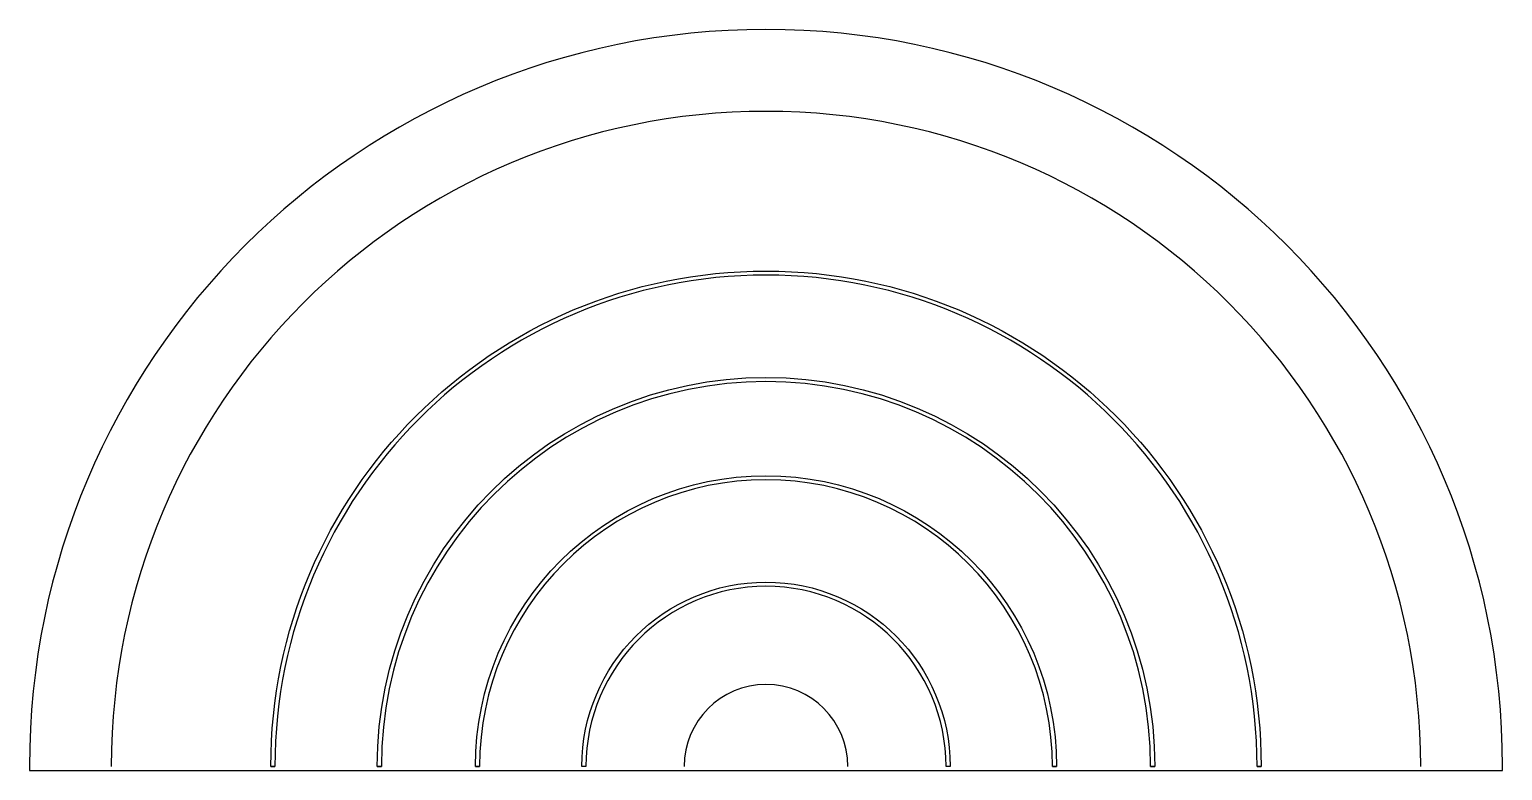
# Model space of a CAD drawing. Header units: millimetres. Extents: x 205 to 385, y -31 to 60.
import ezdxf

# ---------------------------------------------------------------- set-up
doc = ezdxf.new("R2010")
doc.units = ezdxf.units.MM
doc.layers.get('0').update_dxf_attribs({"linetype": 'CONTINUOUS'})

msp = doc.modelspace()

# ---------------------------------------------------------------- linework, layer by layer
for p, q in [((234.5, -30), (235, -30)), ((259.5, -30), (260, -30)), ((330, -30), (330.5, -30)), ((342, -30), (342.5, -30)), ((355, -30), (355.5, -30))]:
    msp.add_line(p, q)
for points in [[(385, -30, 1), (205, -30), (205, -30.5), (385, -30.5)], [(355, -30, 1), (235, -30), (234.5, -30, -1), (355.5, -30)], [(342, -30, 1), (248, -30), (247.5, -30, -1), (342.5, -30)], [(330, -30, 1), (260, -30), (259.5, -30, -1), (330.5, -30)], [(317, -30, 1), (273, -30), (272.5, -30, -1), (317.5, -30)]]:
    msp.add_lwpolyline(points, format="xyb", close=True)
msp.add_lwpolyline([(247.5, -30), (248, -30)], close=True)
for radius in [80, 10]:
    msp.add_arc((295, -30), radius, 0, 180)

doc.saveas('drawing.dxf')
